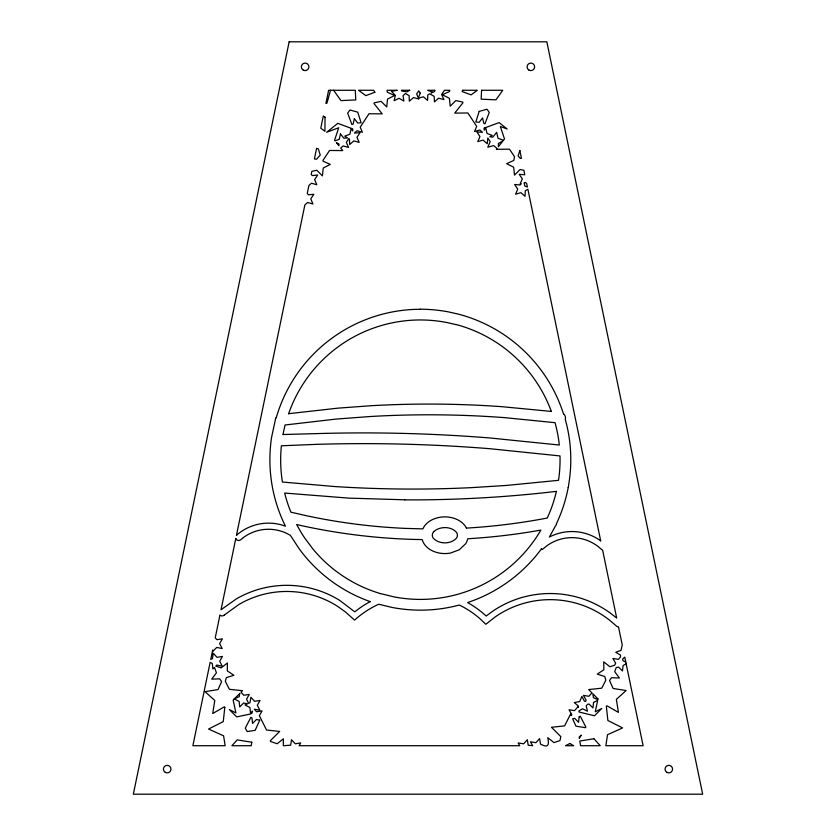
<?xml version="1.0" encoding="UTF-8"?>
<svg xmlns="http://www.w3.org/2000/svg" width="836" height="836" viewBox="0 0 836 836"><rect width="100%" height="100%" fill="white"/><g stroke="black" fill="none" stroke-linecap="round" stroke-linejoin="round"><path stroke-width="1.25" d="M568.187 487.607L568.093 488.14A150.271 150.271 0 0 1 556.525 523.576M568.198 487.545L568.271 487.075A5.34 5.34 0 0 0 568.616 485.016A149.675 149.675 0 0 0 565.272 419.338L565.314 419.108A4.201 4.201 0 0 0 565.429 418.564A5.371 5.371 0 0 0 563.61 413.82M283.049 434.114L285.076 424.991L336.135 419.076L369.93 416.537A1007.767 1007.767 0 0 1 504.411 417.624L555.041 422.682A138.64 138.64 0 0 1 559.305 445.034L489.938 437.97A1580.05 1580.05 0 0 0 317.617 433.581L282.986 434.532M235.794 538.52L221.038 609.737L236.463 598.837A100.424 100.424 0 0 1 339.782 600.457L354.777 611.858A98.794 98.794 0 0 1 370.275 601.575M236.442 535.395L304.889 204.872L307.617 202.479L312.946 203.994L310.773 198.895L313.845 194.297L308.327 194.798L307.261 193.44L308.912 185.477L311.473 183.23L316.802 184.735L314.618 179.646L317.701 175.037L312.183 175.55L311.222 174.327L311.838 171.328L316.813 170.272L322.414 175.863L323.239 167.994L330.293 164.399L323.051 161.181L322.936 160.46L329.562 150.47L342.75 150.595L340.743 148.066L343.188 145.934L348.518 147.449L346.334 142.35L348.821 138.619L349.438 138.995L349.657 144.534L353.827 140.876L359.156 142.381L356.972 137.292L360.055 132.684L354.433 133.06L357.066 130.75L362.396 132.255L360.211 127.166L369 113.738L382.188 113.863L373.985 103.539L374.225 102.818L381.111 101.344L386.713 106.945L387.538 99.076L394.592 95.471L387.361 92.253L387.047 90.278L397.267 90.278L391.467 91.375L395.344 95.325L394.143 100.738L399.106 98.272L403.882 101.083L403.056 95.597L405.45 93.486L409.117 95.67L409.337 101.208L413.506 97.561L418.836 99.066L418.46 98.199L423.413 96.798L427.583 100.456L427.792 94.917L429.673 93.799L434.166 96.37L434.48 101.908L438.586 98.178L443.947 99.588L441.669 94.541L444.407 90.278L449.758 90.278L449.559 91.5L442.328 94.719L449.381 98.314L450.207 106.182L455.808 100.592L462.695 102.055L462.935 102.776L454.732 113.111L467.92 112.985L476.708 126.403L474.524 131.492L479.854 129.988L482.487 132.297L476.865 131.931L479.948 136.529L477.764 141.629L483.093 140.114L487.263 143.771L487.796 138.044L490.189 141.618L487.785 147.23L493.648 145.569L496.971 148.474L496.312 149.299L509.5 149.174L514.464 156.656L513.858 160.418L506.626 163.637L513.68 167.231L514.506 175.111L520.107 169.509L523.953 170.335L524.736 174.787L519.219 174.285L522.301 178.883L520.117 183.983L521.225 183.669L520.18 184.986L514.662 184.484L517.745 189.093L515.561 194.182L520.891 192.677L525.06 196.324L525.28 190.786L527.871 189.239L600.687 540.819M330.513 90.278L326.991 103.089L325.904 103.424L328.621 90.278L355.321 90.278L355.739 99.933L340.963 100.602L333.585 90.278M236.63 535.155L239.263 533.002A48.363 48.363 0 0 1 285.442 526.199A149.592 149.592 0 0 1 271.585 437.343L275.368 419.735A5.288 5.288 0 0 1 275.89 417.791M243.37 537.59L240.663 539.774A3.072 3.072 0 0 1 235.731 538.436M224.111 615.171L238.887 604.491A94.374 94.374 0 0 1 338.287 606.79L345.602 612.098L354.548 620.093L356.669 618.274A93.444 93.444 0 0 1 378.698 604.229L391.917 607.406A151.274 151.274 0 0 0 420.529 610.155A149.508 149.508 0 0 0 459.319 605.034L461.023 605.881A90.518 90.518 0 0 1 479.613 618.4L485.852 624.273L495.205 616.916A96.203 96.203 0 0 1 609.454 620.072L616.383 625.997A3.062 3.062 0 0 0 618.483 626.843L622.266 645.005L620.97 650.387L615.756 652.247L620.479 655.131L620.531 656.991L618.389 659.343L612.913 658.465L615.672 663.272L614.69 665.184L609.956 666.773L603.749 661.861L603.832 669.772L597.238 674.15L604.794 676.523L605.818 680.19L601.753 688.185L588.638 689.575L591.951 692.887L588.868 696.294L583.403 695.406L586.151 700.213L585.534 701.414L584.5 701.331L581.877 696.451L579.735 701.561L574.28 702.553L578.481 706.159L578.334 707.266L578.219 706.545L574.499 710.652L569.023 709.764L571.782 714.571L571.239 715.626L570.57 714.132L564.593 725.888L551.478 727.289L560.81 736.6L559.963 740.591L553.975 742.608L547.779 737.697C549.597 745.879 547.59 748.063 540.484 744.061L539.638 738.596L535.918 742.692L530.442 741.804L532.689 745.722L528.195 745.189L527.349 739.714L523.629 743.821L518.153 742.932L519.752 745.722L299.1 745.722L300.699 742.932L295.233 743.821L291.503 739.714L290.656 745.189L283.3 745.722L283.373 738.815L277.165 743.737L270.488 741.49L270.331 740.748L279.673 731.427L266.548 730.037L259.359 715.689L262.117 710.882L256.652 711.77L254.29 709.179L259.839 710.192L257.3 705.26L260.059 700.453L254.583 701.341L250.863 697.234L250.016 702.71L248.647 703.327L246.536 699.209L249.285 694.402L243.819 695.28L241.019 692.198L242.513 690.703L229.388 689.313L225.323 681.319L226.347 677.641L233.902 675.279L227.308 670.89L227.392 662.979L221.185 667.901L215.782 666.073L216.806 665.038L222.23 666.177L219.701 661.245L222.449 656.438L216.984 657.326L213.253 653.219L212.407 658.695L210.745 659.447L212.699 650.042L212.835 651.359L216.743 647.419L222.167 648.548L219.638 643.626L222.386 638.819L216.921 639.697L215.228 637.837L219.952 615.014A3.051 3.051 0 0 0 224.121 615.181M626.174 663.92L623.071 665.487L622.465 670.995L618.567 667.065L616.226 667.556L614.7 671.663L619.413 678.027L611.513 677.693L609.538 680.473L613.112 688.477L626.143 690.526L616.351 699.366L618.421 712.397L606.988 705.803L606.33 706.148L607.876 720.486L622.601 727.937L607.553 734.687L605.839 745.722L643.124 745.722L624.774 657.127L622.684 658.914L622.956 660.722L625.777 661.987M288.483 413.695L338.183 408.125L371.1 405.721A1018.238 1018.238 0 0 1 502.122 406.704L551.436 411.437M556.421 491.369L547.361 492.394A1236.998 1236.998 0 0 1 404.791 499.876M404.791 499.803L348.873 498.131L284.668 493.062A138.306 138.306 0 0 0 290.907 512.186L307.293 515.906A597.029 597.029 0 0 0 406.087 528.415L422.88 528.885C425.534 522.782 431.794 519.083 438.074 517.651A30.263 30.263 0 0 1 444.867 516.878A30.096 30.096 0 0 1 451.409 517.599C457.48 518.937 463.51 522.343 466.436 528.038M334.275 486.51L282.422 482.038A139.142 139.142 0 0 1 281.387 445.787L316.374 444.355A1570.311 1570.311 0 0 1 490.074 448.733L560.005 455.933A139.487 139.487 0 0 1 558.521 480.324L506.376 485.444L471.838 487.618A1206.285 1206.285 0 0 1 334.275 486.51M455.996 324.598L446.8 322.508A140.563 140.563 0 0 0 420.215 319.958A139.57 139.57 0 0 0 288.608 413.747M380.443 593.57L393.944 596.862A140.657 140.657 0 0 0 420.529 599.412A139.622 139.622 0 0 0 540.871 530.097A629.644 629.644 0 0 1 467.742 538.75A15.487 15.487 0 0 1 465.715 543.672L459.309 549.764L450.552 553.024A30.242 30.242 0 0 1 444.867 553.568A30.253 30.253 0 0 1 437.541 552.669C430.812 551.039 424.124 546.587 422.19 539.607L414.196 539.429A609.214 609.214 0 0 1 304.429 526.272L296.644 524.527L300.469 531.351A134.878 134.878 0 0 0 304.68 537.997L313.019 549.106A138.734 138.734 0 0 0 380.443 593.602M609.486 612.433L616.675 618.044L602.599 550.046A3.125 3.125 0 0 1 601.492 549.398L598.419 546.744A42.918 42.918 0 0 0 547.455 545.354L542.094 549.618L541.414 548.959M541.383 548.938A150.835 150.835 0 0 1 467.596 602.547A98.711 98.711 0 0 1 486.165 616.017L493.543 610.635A102.316 102.316 0 0 1 609.465 612.464M276.204 417.854A150.271 150.271 0 0 1 420.383 309.268M420.215 309.215A151.326 151.326 0 0 1 448.838 311.974L459.142 314.326A150.574 150.574 0 0 1 563.485 413.862M556.536 523.576A5.35 5.35 0 0 1 555.177 526.44L549.398 537.036A49.031 49.031 0 0 1 600.676 540.829M370.243 601.627A149.581 149.581 0 0 1 299.319 548.991L290.416 535.385A42.239 42.239 0 0 0 243.36 537.569M466.436 528.101A624.837 624.837 0 0 0 547.246 518.038A139.487 139.487 0 0 0 556.4 491.401M456.017 324.493A139.821 139.821 0 0 1 551.342 411.469M325.026 117.144L324.922 131.294L320.773 128.211L323.302 116.005L325.026 117.144M484.232 128.107L484.159 130.176L485.81 128.075L487.033 133.478L492.237 135.401L489.823 136.832L492.874 137.114L496.647 132.318L497.995 138.264L503.471 140.281L504.516 138.975L500.325 126.455L507.149 129.005L499.113 122.599L484.232 128.107M498.475 143.489L498.35 146.739L503.126 140.72L498.475 143.489M481.567 90.278L481.181 99.171L495.947 99.839L502.791 90.278L481.567 90.278M224.811 707.266L223.264 721.604L208.551 729.055L223.599 735.805L225.135 745.722L192.876 745.722L210.139 662.373L212.302 663.47L212.898 668.978L214.444 667.421L216.451 672.792L211.727 679.145L219.638 678.811L221.603 681.591L218.029 689.595L204.998 691.654L214.8 700.484L212.72 713.516L224.152 706.932L224.811 707.266M579.17 716.797L578.575 722.304L574.677 718.364L572.65 718.793L575.952 726.181L585.524 727.686L585.869 727.08L580.299 716.222L579.17 716.797M593.55 702.428L592.943 707.935L589.046 704.006L587.603 704.309L586.193 705.793L587.468 711.185L582.473 708.782L578.899 710.945L579.066 712.021L594.48 715.783L601.732 708.5L595.242 711.812L597.667 700.349L593.55 702.428M239.744 693.462L239.253 696.66L234.195 698.927L239.138 701.425L239.744 706.932L243.642 703.003L247.55 703.818L244.969 704.978L249.912 707.475L250.507 712.983L252.399 711.091L252.075 713.139L249.849 714.143L236.661 716.912L229.419 709.618L235.909 712.93L233.171 700.025L239.744 693.462M251.793 742.232L251.239 745.722L231.906 745.722L237.205 739.881L251.793 742.232M289.162 41.8L133.332 794.2L702.668 794.2L546.838 41.8L289.162 41.8M316.583 148.411L314.409 158.913L316.52 159.248L320.261 155.088L318.307 148.881L316.583 148.411M434.804 90.278L434.521 91.615L431.115 92.942L432.557 92.075L427.666 90.278L434.804 90.278M597.97 698.896L597.824 699.627L593.435 697.663L592.839 693.775L597.97 698.896M340.461 133.896L339.238 139.298L335.017 140.856L334.546 140.26L338.737 127.751L326.615 132.287L337.796 123.352L352.688 128.859L352.761 130.938L351.11 128.838L349.876 134.241L344.683 136.153L347.63 137.909L343.889 138.254L340.461 133.896M354.349 118.712L353.116 124.115L351.935 124.543L347.651 113.132L349.96 109.997L357.745 112.16L361.089 122.756L357.777 123.059L354.349 118.712M409.703 90.278L406.954 91.887L401.75 91.009L401.426 90.278L409.703 90.278M479.174 111.397L475.83 122.004L479.143 122.307L482.571 117.949L483.793 123.352L484.974 123.791L489.269 112.369L486.96 109.234L479.174 111.397M519.846 150.48L518.121 155.956L520.4 158.485L521.465 158.317L519.846 150.48M420.268 93.214L418.293 97.812L416.652 93.977L418.711 90.894L420.268 93.214M259.724 720.172L255.199 730.319L247.216 731.573L245.272 728.198L250.842 717.34L251.97 717.915L252.566 723.422L256.474 719.493L259.724 720.172M581.156 735.293L579.39 738.366L579.181 737.07L581.156 735.293M462.789 90.278L462.078 91.511L471.107 94.886L477.314 90.278L462.789 90.278M433.738 531.633L433.142 532.407A5.173 5.173 0 0 0 433.142 538.039C438.848 544.476 450.876 544.476 456.581 538.039A5.173 5.173 0 0 0 456.581 532.448C451.085 526.084 439.851 526.137 433.738 531.633M569.828 743.507L565.512 745.722L573.663 745.722L569.828 743.507M374.841 92.273L365.813 95.638L358.581 90.278L373.692 90.278L374.841 92.273M525.447 182.467L524.109 182.854L524.841 186.041L527.401 186.982L526.69 183.565L525.447 182.467M593.947 738.752L579.818 741.03L580.56 745.722L600.248 745.722L593.947 738.752M338.799 144.053L336.438 142.642L338.862 145.704L338.799 144.053M528.76 69.963A3.762 3.762 0 0 0 534.622 67.12A3.762 3.762 0 0 0 529.219 63.463A3.762 3.762 0 0 0 528.76 69.963M303.259 70.109A3.762 3.762 0 0 0 308.902 66.849A3.762 3.762 0 0 0 303.259 63.588A3.762 3.762 0 0 0 303.259 70.109M666.929 772.38A3.762 3.762 0 0 0 672.572 769.12A3.762 3.762 0 0 0 666.929 765.86A3.762 3.762 0 0 0 666.929 772.38M165.309 772.38A3.762 3.762 0 0 0 170.952 769.12A3.762 3.762 0 0 0 165.309 765.86A3.762 3.762 0 0 0 165.309 772.38"/></g></svg>
